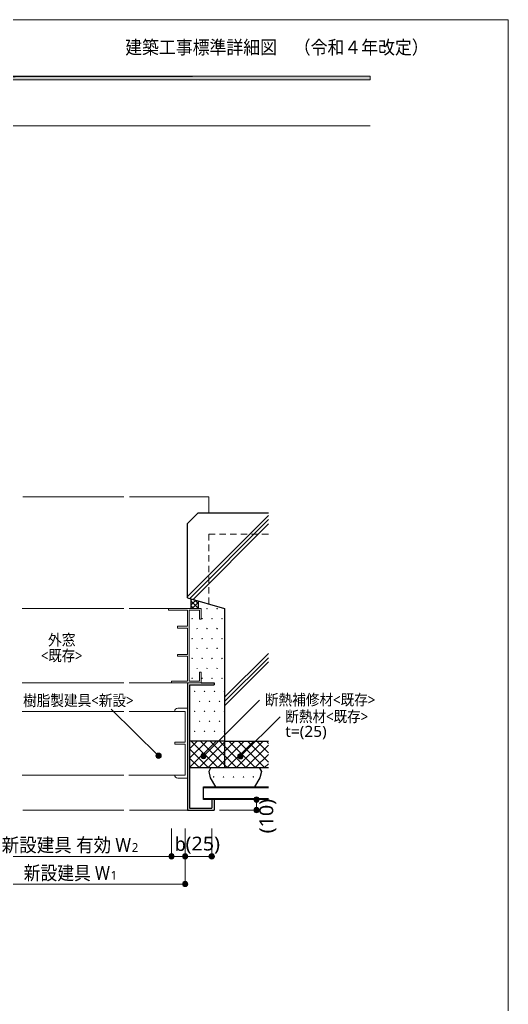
# Model space of a CAD drawing. Header units: millimetres. Extents: x 0 to 420, y 0 to 297.
# Drawn here: x 328.1 to 420.2, y 111.5 to 297 of the extents above; entities that cross this region are included whole.
import ezdxf
from ezdxf.enums import TextEntityAlignment as Align

# ---------------------------------------------------------------- set-up
doc = ezdxf.new("R2010")
doc.units = ezdxf.units.MM
doc.styles.add('kst32b', font='NotoSansJP-Variable.ttf')

msp = doc.modelspace()

# ---------------------------------------------------------------- hatches: boundary and pattern name
h = msp.add_hatch(color=7)
h.paths.add_polyline_path([(394.17, 285.62), (394.17, 286.32), (26.18, 285.62), (394.17, 285.62)])
h.paths.add_polyline_path([(394.17, 286.32), (26.18, 285.62), (26.18, 286.32), (394.17, 286.32)])
for points in [[(363.43, 186.05), (363.41, 186.03), (363.39, 186.01), (363.41, 185.99), (363.43, 185.97), (363.45, 185.99), (363.47, 186.01), (363.45, 186.03), (363.43, 186.05)], [(365.32, 186.05), (365.29, 186.03), (365.27, 186.01), (365.29, 185.99), (365.32, 185.97), (365.34, 185.99), (365.36, 186.01), (365.34, 186.03), (365.32, 186.05)], [(360.62, 184.17), (360.6, 184.15), (360.57, 184.13), (360.6, 184.11), (360.62, 184.09), (360.64, 184.11), (360.66, 184.13), (360.64, 184.15), (360.62, 184.17)], [(362.5, 184.17), (362.48, 184.15), (362.46, 184.13), (362.48, 184.11), (362.5, 184.09), (362.52, 184.11), (362.54, 184.13), (362.52, 184.15), (362.5, 184.17)], [(364.36, 184.17), (364.34, 184.15), (364.32, 184.13), (364.34, 184.11), (364.36, 184.09), (364.38, 184.11), (364.41, 184.13), (364.38, 184.15), (364.36, 184.17)], [(366.25, 184.17), (366.23, 184.15), (366.2, 184.13), (366.23, 184.11), (366.25, 184.09), (366.27, 184.11), (366.29, 184.13), (366.27, 184.15), (366.25, 184.17)], [(361.55, 182.31), (361.53, 182.29), (361.51, 182.27), (361.53, 182.24), (361.55, 182.22), (361.57, 182.24), (361.59, 182.27), (361.57, 182.29), (361.55, 182.31)], [(363.43, 182.31), (363.41, 182.29), (363.39, 182.27), (363.41, 182.24), (363.43, 182.22), (363.45, 182.24), (363.47, 182.27), (363.45, 182.29), (363.43, 182.31)], [(365.32, 182.31), (365.29, 182.29), (365.27, 182.27), (365.29, 182.24), (365.32, 182.22), (365.34, 182.24), (365.36, 182.27), (365.34, 182.29), (365.32, 182.31)], [(360.62, 180.42), (360.6, 180.4), (360.57, 180.38), (360.6, 180.36), (360.62, 180.34), (360.64, 180.36), (360.66, 180.38), (360.64, 180.4), (360.62, 180.42)], [(362.5, 180.42), (362.48, 180.4), (362.46, 180.38), (362.48, 180.36), (362.5, 180.34), (362.52, 180.36), (362.54, 180.38), (362.52, 180.4), (362.5, 180.42)], [(364.36, 180.42), (364.34, 180.4), (364.32, 180.38), (364.34, 180.36), (364.36, 180.34), (364.38, 180.36), (364.41, 180.38), (364.38, 180.4), (364.36, 180.42)], [(366.25, 180.42), (366.23, 180.4), (366.2, 180.38), (366.23, 180.36), (366.25, 180.34), (366.27, 180.36), (366.29, 180.38), (366.27, 180.4), (366.25, 180.42)], [(361.55, 178.56), (361.53, 178.54), (361.51, 178.52), (361.53, 178.5), (361.55, 178.48), (361.57, 178.5), (361.59, 178.52), (361.57, 178.54), (361.55, 178.56)], [(363.43, 178.56), (363.41, 178.54), (363.39, 178.52), (363.41, 178.5), (363.43, 178.48), (363.45, 178.5), (363.47, 178.52), (363.45, 178.54), (363.43, 178.56)], [(365.32, 178.56), (365.29, 178.54), (365.27, 178.52), (365.29, 178.5), (365.32, 178.48), (365.34, 178.5), (365.36, 178.52), (365.34, 178.54), (365.32, 178.56)], [(360.62, 176.68), (360.6, 176.66), (360.57, 176.64), (360.6, 176.61), (360.62, 176.59), (360.64, 176.61), (360.66, 176.64), (360.64, 176.66), (360.62, 176.68)], [(362.5, 176.68), (362.48, 176.66), (362.46, 176.64), (362.48, 176.61), (362.5, 176.59), (362.52, 176.61), (362.54, 176.64), (362.52, 176.66), (362.5, 176.68)], [(364.36, 176.68), (364.34, 176.66), (364.32, 176.64), (364.34, 176.61), (364.36, 176.59), (364.38, 176.61), (364.41, 176.64), (364.38, 176.66), (364.36, 176.68)], [(366.25, 176.68), (366.23, 176.66), (366.2, 176.64), (366.23, 176.61), (366.25, 176.59), (366.27, 176.61), (366.29, 176.64), (366.27, 176.66), (366.25, 176.68)], [(361.55, 174.79), (361.53, 174.77), (361.51, 174.75), (361.53, 174.73), (361.55, 174.71), (361.57, 174.73), (361.59, 174.75), (361.57, 174.77), (361.55, 174.79)], [(363.43, 174.79), (363.41, 174.77), (363.39, 174.75), (363.41, 174.73), (363.43, 174.71), (363.45, 174.73), (363.47, 174.75), (363.45, 174.77), (363.43, 174.79)], [(365.32, 174.79), (365.29, 174.77), (365.27, 174.75), (365.29, 174.73), (365.32, 174.71), (365.34, 174.73), (365.36, 174.75), (365.34, 174.77), (365.32, 174.79)], [(360.62, 172.93), (360.6, 172.91), (360.57, 172.89), (360.6, 172.87), (360.62, 172.85), (360.64, 172.87), (360.66, 172.89), (360.64, 172.91), (360.62, 172.93)], [(362.5, 172.93), (362.48, 172.91), (362.46, 172.89), (362.48, 172.87), (362.5, 172.85), (362.52, 172.87), (362.54, 172.89), (362.52, 172.91), (362.5, 172.93)], [(364.36, 172.93), (364.34, 172.91), (364.32, 172.89), (364.34, 172.87), (364.36, 172.85), (364.38, 172.87), (364.41, 172.89), (364.38, 172.91), (364.36, 172.93)], [(366.25, 172.93), (366.23, 172.91), (366.2, 172.89), (366.23, 172.87), (366.25, 172.85), (366.27, 172.87), (366.29, 172.89), (366.27, 172.91), (366.25, 172.93)], [(361.08, 170.48), (361.06, 170.46), (361.04, 170.43), (361.06, 170.41), (361.08, 170.39), (361.1, 170.41), (361.12, 170.43), (361.1, 170.46), (361.08, 170.48)], [(362.94, 170.48), (362.92, 170.46), (362.9, 170.43), (362.92, 170.41), (362.94, 170.39), (362.97, 170.41), (362.99, 170.43), (362.97, 170.46), (362.94, 170.48)], [(364.83, 170.48), (364.81, 170.46), (364.79, 170.43), (364.81, 170.41), (364.83, 170.39), (364.85, 170.41), (364.87, 170.43), (364.85, 170.46), (364.83, 170.48)], [(366.69, 170.48), (366.67, 170.46), (366.65, 170.43), (366.67, 170.41), (366.69, 170.39), (366.71, 170.41), (366.73, 170.43), (366.71, 170.46), (366.69, 170.48)], [(362.01, 168.59), (361.99, 168.57), (361.97, 168.55), (361.99, 168.53), (362.01, 168.51), (362.03, 168.53), (362.06, 168.55), (362.03, 168.57), (362.01, 168.59)], [(363.88, 168.59), (363.86, 168.57), (363.83, 168.55), (363.86, 168.53), (363.88, 168.51), (363.9, 168.53), (363.92, 168.55), (363.9, 168.57), (363.88, 168.59)], [(365.76, 168.59), (365.74, 168.57), (365.72, 168.55), (365.74, 168.53), (365.76, 168.51), (365.78, 168.53), (365.8, 168.55), (365.78, 168.57), (365.76, 168.59)], [(361.08, 166.73), (361.06, 166.71), (361.04, 166.69), (361.06, 166.67), (361.08, 166.65), (361.1, 166.67), (361.12, 166.69), (361.1, 166.71), (361.08, 166.73)], [(362.94, 166.73), (362.92, 166.71), (362.9, 166.69), (362.92, 166.67), (362.94, 166.65), (362.97, 166.67), (362.99, 166.69), (362.97, 166.71), (362.94, 166.73)], [(364.83, 166.73), (364.81, 166.71), (364.79, 166.69), (364.81, 166.67), (364.83, 166.65), (364.85, 166.67), (364.87, 166.69), (364.85, 166.71), (364.83, 166.73)], [(366.69, 166.73), (366.67, 166.71), (366.65, 166.69), (366.67, 166.67), (366.69, 166.65), (366.71, 166.67), (366.73, 166.69), (366.71, 166.71), (366.69, 166.73)], [(362.01, 164.85), (361.99, 164.82), (361.97, 164.8), (361.99, 164.78), (362.01, 164.76), (362.03, 164.78), (362.06, 164.8), (362.03, 164.82), (362.01, 164.85)], [(363.88, 164.85), (363.86, 164.82), (363.83, 164.8), (363.86, 164.78), (363.88, 164.76), (363.9, 164.78), (363.92, 164.8), (363.9, 164.82), (363.88, 164.85)], [(365.76, 164.85), (365.74, 164.82), (365.72, 164.8), (365.74, 164.78), (365.76, 164.76), (365.78, 164.78), (365.8, 164.8), (365.78, 164.82), (365.76, 164.85)], [(361.08, 162.96), (361.06, 162.94), (361.04, 162.92), (361.06, 162.9), (361.08, 162.88), (361.1, 162.9), (361.12, 162.92), (361.1, 162.94), (361.08, 162.96)], [(362.94, 162.96), (362.92, 162.94), (362.9, 162.92), (362.92, 162.9), (362.94, 162.88), (362.97, 162.9), (362.99, 162.92), (362.97, 162.94), (362.94, 162.96)], [(364.83, 162.96), (364.81, 162.94), (364.79, 162.92), (364.81, 162.9), (364.83, 162.88), (364.85, 162.9), (364.87, 162.92), (364.85, 162.94), (364.83, 162.96)], [(366.69, 162.96), (366.67, 162.94), (366.65, 162.92), (366.67, 162.9), (366.69, 162.88), (366.71, 162.9), (366.73, 162.92), (366.71, 162.94), (366.69, 162.96)], [(354.1, 158.77), (353.93, 158.67), (354.29, 158.31), (354.1, 158.77)], [(362.94, 158.71), (362.75, 158.75), (362.75, 158.24), (362.94, 158.71)], [(369.91, 158.67), (369.72, 158.71), (369.72, 158.2), (369.91, 158.67)], [(364.66, 154.37), (364.64, 154.35), (364.62, 154.33), (364.64, 154.3), (364.66, 154.28), (364.68, 154.3), (364.7, 154.33), (364.68, 154.35), (364.66, 154.37)], [(366.52, 154.37), (366.5, 154.35), (366.48, 154.33), (366.5, 154.3), (366.52, 154.28), (366.54, 154.3), (366.56, 154.33), (366.54, 154.35), (366.52, 154.37)], [(368.41, 154.37), (368.38, 154.35), (368.36, 154.33), (368.38, 154.3), (368.41, 154.28), (368.43, 154.3), (368.45, 154.33), (368.43, 154.35), (368.41, 154.37)], [(370.29, 154.37), (370.27, 154.35), (370.25, 154.33), (370.27, 154.3), (370.29, 154.28), (370.31, 154.3), (370.33, 154.33), (370.31, 154.35), (370.29, 154.37)], [(372.15, 154.37), (372.13, 154.35), (372.11, 154.33), (372.13, 154.3), (372.15, 154.28), (372.17, 154.3), (372.19, 154.33), (372.17, 154.35), (372.15, 154.37)], [(372.53, 149.58), (372.74, 149.56), (372.74, 150.05), (372.53, 149.58)], [(372.94, 148.53), (372.74, 148.55), (372.74, 148.06), (372.94, 148.53)], [(356.55, 138.87), (356.74, 138.83), (356.74, 139.34), (356.55, 138.87)], [(359.11, 138.87), (359.3, 138.83), (359.3, 139.34), (359.11, 138.87)], [(364.11, 138.87), (364.3, 138.83), (364.3, 139.34), (364.11, 138.87)], [(359.11, 133.67), (359.3, 133.65), (359.3, 134.13), (359.11, 133.67)]]:
    msp.add_hatch(color=7).paths.add_polyline_path(points)
h = msp.add_hatch(color=7)
h.paths.add_polyline_path([(353.93, 158.67), (353.82, 158.5), (354.29, 158.31), (353.93, 158.67)])
h.paths.add_polyline_path([(353.82, 158.5), (354.29, 158.31), (353.78, 158.31), (353.82, 158.5)])
h.paths.add_polyline_path([(354.29, 158.31), (353.78, 158.31), (353.82, 158.11), (354.29, 158.31)])
h = msp.add_hatch(color=7)
h.paths.add_polyline_path([(353.82, 158.11), (353.93, 157.95), (354.29, 158.31), (353.82, 158.11)])
h.paths.add_polyline_path([(353.93, 157.95), (354.29, 158.31), (354.1, 157.84), (353.93, 157.95)])
h.paths.add_polyline_path([(354.29, 158.31), (354.1, 157.84), (354.29, 157.8), (354.29, 158.31)])
h = msp.add_hatch(color=7)
h.paths.add_polyline_path([(354.65, 158.67), (354.48, 158.77), (354.29, 158.31), (354.65, 158.67)])
h.paths.add_polyline_path([(354.48, 158.77), (354.29, 158.31), (354.29, 158.81), (354.48, 158.77)])
h.paths.add_polyline_path([(354.29, 158.31), (354.29, 158.81), (354.1, 158.77), (354.29, 158.31)])
h = msp.add_hatch(color=7)
h.paths.add_polyline_path([(354.75, 158.11), (354.77, 158.31), (354.29, 158.31), (354.75, 158.11)])
h.paths.add_polyline_path([(354.77, 158.31), (354.29, 158.31), (354.75, 158.5), (354.77, 158.31)])
h.paths.add_polyline_path([(354.29, 158.31), (354.75, 158.5), (354.65, 158.67), (354.29, 158.31)])
h = msp.add_hatch(color=7)
h.paths.add_polyline_path([(354.29, 157.8), (354.48, 157.84), (354.29, 158.31), (354.29, 157.8)])
h.paths.add_polyline_path([(354.48, 157.84), (354.29, 158.31), (354.65, 157.95), (354.48, 157.84)])
h.paths.add_polyline_path([(354.29, 158.31), (354.65, 157.95), (354.75, 158.11), (354.29, 158.31)])
h = msp.add_hatch(color=7)
h.paths.add_polyline_path([(362.29, 158.43), (362.25, 158.24), (362.75, 158.24), (362.29, 158.43)])
h.paths.add_polyline_path([(362.25, 158.24), (362.75, 158.24), (362.29, 158.05), (362.25, 158.24)])
h.paths.add_polyline_path([(362.75, 158.24), (362.29, 158.05), (362.39, 157.88), (362.75, 158.24)])
h = msp.add_hatch(color=7)
h.paths.add_polyline_path([(362.75, 158.75), (362.56, 158.71), (362.75, 158.24), (362.75, 158.75)])
h.paths.add_polyline_path([(362.56, 158.71), (362.75, 158.24), (362.39, 158.6), (362.56, 158.71)])
h.paths.add_polyline_path([(362.75, 158.24), (362.39, 158.6), (362.29, 158.43), (362.75, 158.24)])
h = msp.add_hatch(color=7)
h.paths.add_polyline_path([(362.39, 157.88), (362.56, 157.78), (362.75, 158.24), (362.39, 157.88)])
h.paths.add_polyline_path([(362.56, 157.78), (362.75, 158.24), (362.75, 157.73), (362.56, 157.78)])
h.paths.add_polyline_path([(362.75, 158.24), (362.75, 157.73), (362.94, 157.78), (362.75, 158.24)])
h = msp.add_hatch(color=7)
h.paths.add_polyline_path([(363.26, 158.24), (363.22, 158.43), (362.75, 158.24), (363.26, 158.24)])
h.paths.add_polyline_path([(363.22, 158.43), (362.75, 158.24), (363.11, 158.6), (363.22, 158.43)])
h.paths.add_polyline_path([(362.75, 158.24), (363.11, 158.6), (362.94, 158.71), (362.75, 158.24)])
h = msp.add_hatch(color=7)
h.paths.add_polyline_path([(362.94, 157.78), (363.11, 157.88), (362.75, 158.24), (362.94, 157.78)])
h.paths.add_polyline_path([(363.11, 157.88), (362.75, 158.24), (363.22, 158.05), (363.11, 157.88)])
h.paths.add_polyline_path([(362.75, 158.24), (363.22, 158.05), (363.26, 158.24), (362.75, 158.24)])
h = msp.add_hatch(color=7)
h.paths.add_polyline_path([(369.25, 158.39), (369.21, 158.2), (369.72, 158.2), (369.25, 158.39)])
h.paths.add_polyline_path([(369.21, 158.2), (369.72, 158.2), (369.25, 158.01), (369.21, 158.2)])
h.paths.add_polyline_path([(369.72, 158.2), (369.25, 158.01), (369.36, 157.84), (369.72, 158.2)])
h = msp.add_hatch(color=7)
h.paths.add_polyline_path([(369.72, 158.71), (369.53, 158.67), (369.72, 158.2), (369.72, 158.71)])
h.paths.add_polyline_path([(369.53, 158.67), (369.72, 158.2), (369.36, 158.56), (369.53, 158.67)])
h.paths.add_polyline_path([(369.72, 158.2), (369.36, 158.56), (369.25, 158.39), (369.72, 158.2)])
h = msp.add_hatch(color=7)
h.paths.add_polyline_path([(369.36, 157.84), (369.53, 157.73), (369.72, 158.2), (369.36, 157.84)])
h.paths.add_polyline_path([(369.53, 157.73), (369.72, 158.2), (369.72, 157.71), (369.53, 157.73)])
h.paths.add_polyline_path([(369.72, 158.2), (369.72, 157.71), (369.91, 157.73), (369.72, 158.2)])
h = msp.add_hatch(color=7)
h.paths.add_polyline_path([(370.21, 158.2), (370.18, 158.39), (369.72, 158.2), (370.21, 158.2)])
h.paths.add_polyline_path([(370.18, 158.39), (369.72, 158.2), (370.08, 158.56), (370.18, 158.39)])
h.paths.add_polyline_path([(369.72, 158.2), (370.08, 158.56), (369.91, 158.67), (369.72, 158.2)])
h = msp.add_hatch(color=7)
h.paths.add_polyline_path([(369.91, 157.73), (370.08, 157.84), (369.72, 158.2), (369.91, 157.73)])
h.paths.add_polyline_path([(370.08, 157.84), (369.72, 158.2), (370.18, 158.01), (370.08, 157.84)])
h.paths.add_polyline_path([(369.72, 158.2), (370.18, 158.01), (370.21, 158.2), (369.72, 158.2)])
h = msp.add_hatch(color=7)
h.paths.add_polyline_path([(372.53, 150.52), (372.39, 150.41), (372.74, 150.05), (372.53, 150.52)])
h.paths.add_polyline_path([(372.39, 150.41), (372.74, 150.05), (372.28, 150.24), (372.39, 150.41)])
h.paths.add_polyline_path([(372.74, 150.05), (372.28, 150.24), (372.24, 150.05), (372.74, 150.05)])
h = msp.add_hatch(color=7)
h.paths.add_polyline_path([(373.08, 150.41), (372.94, 150.52), (372.74, 150.05), (373.08, 150.41)])
h.paths.add_polyline_path([(372.94, 150.52), (372.74, 150.05), (372.74, 150.56), (372.94, 150.52)])
h.paths.add_polyline_path([(372.74, 150.05), (372.74, 150.56), (372.53, 150.52), (372.74, 150.05)])
h = msp.add_hatch(color=7)
h.paths.add_polyline_path([(373.19, 149.86), (373.23, 150.05), (372.74, 150.05), (373.19, 149.86)])
h.paths.add_polyline_path([(373.23, 150.05), (372.74, 150.05), (373.19, 150.24), (373.23, 150.05)])
h.paths.add_polyline_path([(372.74, 150.05), (373.19, 150.24), (373.08, 150.41), (372.74, 150.05)])
h = msp.add_hatch(color=7)
h.paths.add_polyline_path([(372.24, 150.05), (372.28, 149.86), (372.74, 150.05), (372.24, 150.05)])
h.paths.add_polyline_path([(372.28, 149.86), (372.74, 150.05), (372.39, 149.69), (372.28, 149.86)])
h.paths.add_polyline_path([(372.74, 150.05), (372.39, 149.69), (372.53, 149.58), (372.74, 150.05)])
h = msp.add_hatch(color=7)
h.paths.add_polyline_path([(372.74, 148.55), (372.53, 148.53), (372.74, 148.06), (372.74, 148.55)])
h.paths.add_polyline_path([(372.53, 148.53), (372.74, 148.06), (372.39, 148.4), (372.53, 148.53)])
h.paths.add_polyline_path([(372.74, 148.06), (372.39, 148.4), (372.28, 148.25), (372.74, 148.06)])
h = msp.add_hatch(color=7)
h.paths.add_polyline_path([(372.74, 149.56), (372.94, 149.58), (372.74, 150.05), (372.74, 149.56)])
h.paths.add_polyline_path([(372.94, 149.58), (372.74, 150.05), (373.08, 149.69), (372.94, 149.58)])
h.paths.add_polyline_path([(372.74, 150.05), (373.08, 149.69), (373.19, 149.86), (372.74, 150.05)])
h = msp.add_hatch(color=7)
h.paths.add_polyline_path([(373.23, 148.06), (373.19, 148.25), (372.74, 148.06), (373.23, 148.06)])
h.paths.add_polyline_path([(373.19, 148.25), (372.74, 148.06), (373.08, 148.4), (373.19, 148.25)])
h.paths.add_polyline_path([(372.74, 148.06), (373.08, 148.4), (372.94, 148.53), (372.74, 148.06)])
h = msp.add_hatch(color=7)
h.paths.add_polyline_path([(372.28, 148.25), (372.24, 148.06), (372.74, 148.06), (372.28, 148.25)])
h.paths.add_polyline_path([(372.24, 148.06), (372.74, 148.06), (372.28, 147.87), (372.24, 148.06)])
h.paths.add_polyline_path([(372.74, 148.06), (372.28, 147.87), (372.39, 147.7), (372.74, 148.06)])
h = msp.add_hatch(color=7)
h.paths.add_polyline_path([(372.39, 147.7), (372.53, 147.6), (372.74, 148.06), (372.39, 147.7)])
h.paths.add_polyline_path([(372.53, 147.6), (372.74, 148.06), (372.74, 147.55), (372.53, 147.6)])
h.paths.add_polyline_path([(372.74, 148.06), (372.74, 147.55), (372.94, 147.6), (372.74, 148.06)])
h = msp.add_hatch(color=7)
h.paths.add_polyline_path([(372.94, 147.6), (373.08, 147.7), (372.74, 148.06), (372.94, 147.6)])
h.paths.add_polyline_path([(373.08, 147.7), (372.74, 148.06), (373.19, 147.87), (373.08, 147.7)])
h.paths.add_polyline_path([(372.74, 148.06), (373.19, 147.87), (373.23, 148.06), (372.74, 148.06)])
h = msp.add_hatch(color=7)
h.paths.add_polyline_path([(356.55, 139.81), (356.38, 139.7), (356.74, 139.34), (356.55, 139.81)])
h.paths.add_polyline_path([(356.38, 139.7), (356.74, 139.34), (356.28, 139.53), (356.38, 139.7)])
h.paths.add_polyline_path([(356.74, 139.34), (356.28, 139.53), (356.23, 139.34), (356.74, 139.34)])
h = msp.add_hatch(color=7)
h.paths.add_polyline_path([(356.23, 139.34), (356.28, 139.15), (356.74, 139.34), (356.23, 139.34)])
h.paths.add_polyline_path([(356.28, 139.15), (356.74, 139.34), (356.38, 138.98), (356.28, 139.15)])
h.paths.add_polyline_path([(356.74, 139.34), (356.38, 138.98), (356.55, 138.87), (356.74, 139.34)])
h = msp.add_hatch(color=7)
h.paths.add_polyline_path([(357.08, 139.7), (356.93, 139.81), (356.74, 139.34), (357.08, 139.7)])
h.paths.add_polyline_path([(356.93, 139.81), (356.74, 139.34), (356.74, 139.83), (356.93, 139.81)])
h.paths.add_polyline_path([(356.74, 139.34), (356.74, 139.83), (356.55, 139.81), (356.74, 139.34)])
h = msp.add_hatch(color=7)
h.paths.add_polyline_path([(357.19, 139.15), (357.23, 139.34), (356.74, 139.34), (357.19, 139.15)])
h.paths.add_polyline_path([(357.23, 139.34), (356.74, 139.34), (357.19, 139.53), (357.23, 139.34)])
h.paths.add_polyline_path([(356.74, 139.34), (357.19, 139.53), (357.08, 139.7), (356.74, 139.34)])
h = msp.add_hatch(color=7)
h.paths.add_polyline_path([(356.74, 138.83), (356.93, 138.87), (356.74, 139.34), (356.74, 138.83)])
h.paths.add_polyline_path([(356.93, 138.87), (356.74, 139.34), (357.08, 138.98), (356.93, 138.87)])
h.paths.add_polyline_path([(356.74, 139.34), (357.08, 138.98), (357.19, 139.15), (356.74, 139.34)])
h = msp.add_hatch(color=7)
h.paths.add_polyline_path([(359.11, 139.81), (358.94, 139.7), (359.3, 139.34), (359.11, 139.81)])
h.paths.add_polyline_path([(358.94, 139.7), (359.3, 139.34), (358.84, 139.53), (358.94, 139.7)])
h.paths.add_polyline_path([(359.3, 139.34), (358.84, 139.53), (358.8, 139.34), (359.3, 139.34)])
h = msp.add_hatch(color=7)
h.paths.add_polyline_path([(358.8, 139.34), (358.84, 139.15), (359.3, 139.34), (358.8, 139.34)])
h.paths.add_polyline_path([(358.84, 139.15), (359.3, 139.34), (358.94, 138.98), (358.84, 139.15)])
h.paths.add_polyline_path([(359.3, 139.34), (358.94, 138.98), (359.11, 138.87), (359.3, 139.34)])
h = msp.add_hatch(color=7)
h.paths.add_polyline_path([(359.64, 139.7), (359.49, 139.81), (359.3, 139.34), (359.64, 139.7)])
h.paths.add_polyline_path([(359.49, 139.81), (359.3, 139.34), (359.3, 139.83), (359.49, 139.81)])
h.paths.add_polyline_path([(359.3, 139.34), (359.3, 139.83), (359.11, 139.81), (359.3, 139.34)])
h = msp.add_hatch(color=7)
h.paths.add_polyline_path([(359.75, 139.15), (359.79, 139.34), (359.3, 139.34), (359.75, 139.15)])
h.paths.add_polyline_path([(359.79, 139.34), (359.3, 139.34), (359.75, 139.53), (359.79, 139.34)])
h.paths.add_polyline_path([(359.3, 139.34), (359.75, 139.53), (359.64, 139.7), (359.3, 139.34)])
h = msp.add_hatch(color=7)
h.paths.add_polyline_path([(359.3, 138.83), (359.49, 138.87), (359.3, 139.34), (359.3, 138.83)])
h.paths.add_polyline_path([(359.49, 138.87), (359.3, 139.34), (359.64, 138.98), (359.49, 138.87)])
h.paths.add_polyline_path([(359.3, 139.34), (359.64, 138.98), (359.75, 139.15), (359.3, 139.34)])
h = msp.add_hatch(color=7)
h.paths.add_polyline_path([(364.11, 139.81), (363.94, 139.7), (364.3, 139.34), (364.11, 139.81)])
h.paths.add_polyline_path([(363.94, 139.7), (364.3, 139.34), (363.83, 139.53), (363.94, 139.7)])
h.paths.add_polyline_path([(364.3, 139.34), (363.83, 139.53), (363.79, 139.34), (364.3, 139.34)])
h = msp.add_hatch(color=7)
h.paths.add_polyline_path([(363.79, 139.34), (363.83, 139.15), (364.3, 139.34), (363.79, 139.34)])
h.paths.add_polyline_path([(363.83, 139.15), (364.3, 139.34), (363.94, 138.98), (363.83, 139.15)])
h.paths.add_polyline_path([(364.3, 139.34), (363.94, 138.98), (364.11, 138.87), (364.3, 139.34)])
h = msp.add_hatch(color=7)
h.paths.add_polyline_path([(364.66, 139.7), (364.49, 139.81), (364.3, 139.34), (364.66, 139.7)])
h.paths.add_polyline_path([(364.49, 139.81), (364.3, 139.34), (364.3, 139.83), (364.49, 139.81)])
h.paths.add_polyline_path([(364.3, 139.34), (364.3, 139.83), (364.11, 139.81), (364.3, 139.34)])
h = msp.add_hatch(color=7)
h.paths.add_polyline_path([(364.77, 139.15), (364.81, 139.34), (364.3, 139.34), (364.77, 139.15)])
h.paths.add_polyline_path([(364.81, 139.34), (364.3, 139.34), (364.77, 139.53), (364.81, 139.34)])
h.paths.add_polyline_path([(364.3, 139.34), (364.77, 139.53), (364.66, 139.7), (364.3, 139.34)])
h = msp.add_hatch(color=7)
h.paths.add_polyline_path([(364.3, 138.83), (364.49, 138.87), (364.3, 139.34), (364.3, 138.83)])
h.paths.add_polyline_path([(364.49, 138.87), (364.3, 139.34), (364.66, 138.98), (364.49, 138.87)])
h.paths.add_polyline_path([(364.3, 139.34), (364.66, 138.98), (364.77, 139.15), (364.3, 139.34)])
h = msp.add_hatch(color=7)
h.paths.add_polyline_path([(359.11, 134.6), (358.94, 134.49), (359.3, 134.13), (359.11, 134.6)])
h.paths.add_polyline_path([(358.94, 134.49), (359.3, 134.13), (358.84, 134.32), (358.94, 134.49)])
h.paths.add_polyline_path([(359.3, 134.13), (358.84, 134.32), (358.8, 134.13), (359.3, 134.13)])
h = msp.add_hatch(color=7)
h.paths.add_polyline_path([(358.8, 134.13), (358.84, 133.94), (359.3, 134.13), (358.8, 134.13)])
h.paths.add_polyline_path([(358.84, 133.94), (359.3, 134.13), (358.94, 133.79), (358.84, 133.94)])
h.paths.add_polyline_path([(359.3, 134.13), (358.94, 133.79), (359.11, 133.67), (359.3, 134.13)])
h = msp.add_hatch(color=7)
h.paths.add_polyline_path([(359.64, 134.49), (359.49, 134.6), (359.3, 134.13), (359.64, 134.49)])
h.paths.add_polyline_path([(359.49, 134.6), (359.3, 134.13), (359.3, 134.64), (359.49, 134.6)])
h.paths.add_polyline_path([(359.3, 134.13), (359.3, 134.64), (359.11, 134.6), (359.3, 134.13)])
h = msp.add_hatch(color=7)
h.paths.add_polyline_path([(359.75, 133.94), (359.79, 134.13), (359.3, 134.13), (359.75, 133.94)])
h.paths.add_polyline_path([(359.79, 134.13), (359.3, 134.13), (359.75, 134.32), (359.79, 134.13)])
h.paths.add_polyline_path([(359.3, 134.13), (359.75, 134.32), (359.64, 134.49), (359.3, 134.13)])
h = msp.add_hatch(color=7)
h.paths.add_polyline_path([(359.3, 133.65), (359.49, 133.67), (359.3, 134.13), (359.3, 133.65)])
h.paths.add_polyline_path([(359.49, 133.67), (359.3, 134.13), (359.64, 133.79), (359.49, 133.67)])
h.paths.add_polyline_path([(359.3, 134.13), (359.64, 133.79), (359.75, 133.94), (359.3, 134.13)])

# ---------------------------------------------------------------- linework, layer by layer
at = {"lineweight": 13}
msp.add_lwpolyline([(0.19, 0), (0.19, 296.97), (420.16, 296.97), (420.16, 0)], close=True, dxfattribs=at)
at = {"lineweight": 0}
for points in [[(394.17, 285.62), (394.17, 286.32), (26.18, 285.62)], [(394.17, 286.32), (26.18, 285.62), (26.18, 286.32)], [(363.43, 186.05), (363.41, 186.03), (363.39, 186.01), (363.41, 185.99), (363.43, 185.97), (363.45, 185.99), (363.47, 186.01), (363.45, 186.03)], [(365.32, 186.05), (365.29, 186.03), (365.27, 186.01), (365.29, 185.99), (365.32, 185.97), (365.34, 185.99), (365.36, 186.01), (365.34, 186.03)], [(360.62, 184.17), (360.6, 184.15), (360.57, 184.13), (360.6, 184.11), (360.62, 184.09), (360.64, 184.11), (360.66, 184.13), (360.64, 184.15)], [(362.5, 184.17), (362.48, 184.15), (362.46, 184.13), (362.48, 184.11), (362.5, 184.09), (362.52, 184.11), (362.54, 184.13), (362.52, 184.15)], [(364.36, 184.17), (364.34, 184.15), (364.32, 184.13), (364.34, 184.11), (364.36, 184.09), (364.38, 184.11), (364.41, 184.13), (364.38, 184.15)], [(366.25, 184.17), (366.23, 184.15), (366.2, 184.13), (366.23, 184.11), (366.25, 184.09), (366.27, 184.11), (366.29, 184.13), (366.27, 184.15)], [(361.55, 182.31), (361.53, 182.29), (361.51, 182.27), (361.53, 182.24), (361.55, 182.22), (361.57, 182.24), (361.59, 182.27), (361.57, 182.29)], [(363.43, 182.31), (363.41, 182.29), (363.39, 182.27), (363.41, 182.24), (363.43, 182.22), (363.45, 182.24), (363.47, 182.27), (363.45, 182.29)], [(365.32, 182.31), (365.29, 182.29), (365.27, 182.27), (365.29, 182.24), (365.32, 182.22), (365.34, 182.24), (365.36, 182.27), (365.34, 182.29)], [(360.62, 180.42), (360.6, 180.4), (360.57, 180.38), (360.6, 180.36), (360.62, 180.34), (360.64, 180.36), (360.66, 180.38), (360.64, 180.4)], [(362.5, 180.42), (362.48, 180.4), (362.46, 180.38), (362.48, 180.36), (362.5, 180.34), (362.52, 180.36), (362.54, 180.38), (362.52, 180.4)], [(364.36, 180.42), (364.34, 180.4), (364.32, 180.38), (364.34, 180.36), (364.36, 180.34), (364.38, 180.36), (364.41, 180.38), (364.38, 180.4)], [(366.25, 180.42), (366.23, 180.4), (366.2, 180.38), (366.23, 180.36), (366.25, 180.34), (366.27, 180.36), (366.29, 180.38), (366.27, 180.4)], [(361.55, 178.56), (361.53, 178.54), (361.51, 178.52), (361.53, 178.5), (361.55, 178.48), (361.57, 178.5), (361.59, 178.52), (361.57, 178.54)], [(363.43, 178.56), (363.41, 178.54), (363.39, 178.52), (363.41, 178.5), (363.43, 178.48), (363.45, 178.5), (363.47, 178.52), (363.45, 178.54)], [(365.32, 178.56), (365.29, 178.54), (365.27, 178.52), (365.29, 178.5), (365.32, 178.48), (365.34, 178.5), (365.36, 178.52), (365.34, 178.54)], [(360.62, 176.68), (360.6, 176.66), (360.57, 176.64), (360.6, 176.61), (360.62, 176.59), (360.64, 176.61), (360.66, 176.64), (360.64, 176.66)], [(362.5, 176.68), (362.48, 176.66), (362.46, 176.64), (362.48, 176.61), (362.5, 176.59), (362.52, 176.61), (362.54, 176.64), (362.52, 176.66)], [(364.36, 176.68), (364.34, 176.66), (364.32, 176.64), (364.34, 176.61), (364.36, 176.59), (364.38, 176.61), (364.41, 176.64), (364.38, 176.66)], [(366.25, 176.68), (366.23, 176.66), (366.2, 176.64), (366.23, 176.61), (366.25, 176.59), (366.27, 176.61), (366.29, 176.64), (366.27, 176.66)], [(361.55, 174.79), (361.53, 174.77), (361.51, 174.75), (361.53, 174.73), (361.55, 174.71), (361.57, 174.73), (361.59, 174.75), (361.57, 174.77)], [(363.43, 174.79), (363.41, 174.77), (363.39, 174.75), (363.41, 174.73), (363.43, 174.71), (363.45, 174.73), (363.47, 174.75), (363.45, 174.77)], [(365.32, 174.79), (365.29, 174.77), (365.27, 174.75), (365.29, 174.73), (365.32, 174.71), (365.34, 174.73), (365.36, 174.75), (365.34, 174.77)], [(360.62, 172.93), (360.6, 172.91), (360.57, 172.89), (360.6, 172.87), (360.62, 172.85), (360.64, 172.87), (360.66, 172.89), (360.64, 172.91)], [(362.5, 172.93), (362.48, 172.91), (362.46, 172.89), (362.48, 172.87), (362.5, 172.85), (362.52, 172.87), (362.54, 172.89), (362.52, 172.91)], [(364.36, 172.93), (364.34, 172.91), (364.32, 172.89), (364.34, 172.87), (364.36, 172.85), (364.38, 172.87), (364.41, 172.89), (364.38, 172.91)], [(366.25, 172.93), (366.23, 172.91), (366.2, 172.89), (366.23, 172.87), (366.25, 172.85), (366.27, 172.87), (366.29, 172.89), (366.27, 172.91)], [(361.08, 170.48), (361.06, 170.46), (361.04, 170.43), (361.06, 170.41), (361.08, 170.39), (361.1, 170.41), (361.12, 170.43), (361.1, 170.46)], [(362.94, 170.48), (362.92, 170.46), (362.9, 170.43), (362.92, 170.41), (362.94, 170.39), (362.97, 170.41), (362.99, 170.43), (362.97, 170.46)], [(364.83, 170.48), (364.81, 170.46), (364.79, 170.43), (364.81, 170.41), (364.83, 170.39), (364.85, 170.41), (364.87, 170.43), (364.85, 170.46)], [(366.69, 170.48), (366.67, 170.46), (366.65, 170.43), (366.67, 170.41), (366.69, 170.39), (366.71, 170.41), (366.73, 170.43), (366.71, 170.46)], [(362.01, 168.59), (361.99, 168.57), (361.97, 168.55), (361.99, 168.53), (362.01, 168.51), (362.03, 168.53), (362.06, 168.55), (362.03, 168.57)], [(363.88, 168.59), (363.86, 168.57), (363.83, 168.55), (363.86, 168.53), (363.88, 168.51), (363.9, 168.53), (363.92, 168.55), (363.9, 168.57)], [(365.76, 168.59), (365.74, 168.57), (365.72, 168.55), (365.74, 168.53), (365.76, 168.51), (365.78, 168.53), (365.8, 168.55), (365.78, 168.57)], [(361.08, 166.73), (361.06, 166.71), (361.04, 166.69), (361.06, 166.67), (361.08, 166.65), (361.1, 166.67), (361.12, 166.69), (361.1, 166.71)], [(362.94, 166.73), (362.92, 166.71), (362.9, 166.69), (362.92, 166.67), (362.94, 166.65), (362.97, 166.67), (362.99, 166.69), (362.97, 166.71)], [(364.83, 166.73), (364.81, 166.71), (364.79, 166.69), (364.81, 166.67), (364.83, 166.65), (364.85, 166.67), (364.87, 166.69), (364.85, 166.71)], [(366.69, 166.73), (366.67, 166.71), (366.65, 166.69), (366.67, 166.67), (366.69, 166.65), (366.71, 166.67), (366.73, 166.69), (366.71, 166.71)], [(362.01, 164.85), (361.99, 164.82), (361.97, 164.8), (361.99, 164.78), (362.01, 164.76), (362.03, 164.78), (362.06, 164.8), (362.03, 164.82)], [(363.88, 164.85), (363.86, 164.82), (363.83, 164.8), (363.86, 164.78), (363.88, 164.76), (363.9, 164.78), (363.92, 164.8), (363.9, 164.82)], [(365.76, 164.85), (365.74, 164.82), (365.72, 164.8), (365.74, 164.78), (365.76, 164.76), (365.78, 164.78), (365.8, 164.8), (365.78, 164.82)], [(361.08, 162.96), (361.06, 162.94), (361.04, 162.92), (361.06, 162.9), (361.08, 162.88), (361.1, 162.9), (361.12, 162.92), (361.1, 162.94)], [(362.94, 162.96), (362.92, 162.94), (362.9, 162.92), (362.92, 162.9), (362.94, 162.88), (362.97, 162.9), (362.99, 162.92), (362.97, 162.94)], [(364.83, 162.96), (364.81, 162.94), (364.79, 162.92), (364.81, 162.9), (364.83, 162.88), (364.85, 162.9), (364.87, 162.92), (364.85, 162.94)], [(366.69, 162.96), (366.67, 162.94), (366.65, 162.92), (366.67, 162.9), (366.69, 162.88), (366.71, 162.9), (366.73, 162.92), (366.71, 162.94)], [(353.82, 158.5), (354.29, 158.31), (353.78, 158.31)], [(354.29, 158.31), (353.78, 158.31), (353.82, 158.11)], [(353.93, 158.67), (353.82, 158.5), (354.29, 158.31)], [(353.82, 158.11), (353.93, 157.95), (354.29, 158.31)], [(354.1, 158.77), (353.93, 158.67), (354.29, 158.31)], [(353.93, 157.95), (354.29, 158.31), (354.1, 157.84)], [(354.29, 158.31), (354.29, 158.81), (354.1, 158.77)], [(354.29, 158.31), (354.1, 157.84), (354.29, 157.8)], [(354.48, 158.77), (354.29, 158.31), (354.29, 158.81)], [(354.65, 158.67), (354.48, 158.77), (354.29, 158.31)], [(354.29, 158.31), (354.75, 158.5), (354.65, 158.67)], [(354.77, 158.31), (354.29, 158.31), (354.75, 158.5)], [(354.29, 157.8), (354.48, 157.84), (354.29, 158.31)], [(354.48, 157.84), (354.29, 158.31), (354.65, 157.95)], [(354.29, 158.31), (354.65, 157.95), (354.75, 158.11)], [(354.75, 158.11), (354.77, 158.31), (354.29, 158.31)], [(362.29, 158.43), (362.25, 158.24), (362.75, 158.24)], [(362.25, 158.24), (362.75, 158.24), (362.29, 158.05)], [(362.75, 158.24), (362.39, 158.6), (362.29, 158.43)], [(362.75, 158.24), (362.29, 158.05), (362.39, 157.88)], [(362.56, 158.71), (362.75, 158.24), (362.39, 158.6)], [(362.39, 157.88), (362.56, 157.78), (362.75, 158.24)], [(362.75, 158.75), (362.56, 158.71), (362.75, 158.24)], [(362.56, 157.78), (362.75, 158.24), (362.75, 157.73)], [(362.94, 158.71), (362.75, 158.75), (362.75, 158.24)], [(362.75, 158.24), (363.11, 158.6), (362.94, 158.71)], [(363.22, 158.43), (362.75, 158.24), (363.11, 158.6)], [(363.26, 158.24), (363.22, 158.43), (362.75, 158.24)], [(362.75, 158.24), (362.75, 157.73), (362.94, 157.78)], [(362.94, 157.78), (363.11, 157.88), (362.75, 158.24)], [(363.11, 157.88), (362.75, 158.24), (363.22, 158.05)], [(362.75, 158.24), (363.22, 158.05), (363.26, 158.24)], [(369.25, 158.39), (369.21, 158.2), (369.72, 158.2)], [(369.21, 158.2), (369.72, 158.2), (369.25, 158.01)], [(369.72, 158.2), (369.36, 158.56), (369.25, 158.39)], [(369.72, 158.2), (369.25, 158.01), (369.36, 157.84)], [(369.53, 158.67), (369.72, 158.2), (369.36, 158.56)], [(369.36, 157.84), (369.53, 157.73), (369.72, 158.2)], [(369.72, 158.71), (369.53, 158.67), (369.72, 158.2)], [(369.53, 157.73), (369.72, 158.2), (369.72, 157.71)], [(369.91, 158.67), (369.72, 158.71), (369.72, 158.2)], [(369.72, 158.2), (370.08, 158.56), (369.91, 158.67)], [(370.18, 158.39), (369.72, 158.2), (370.08, 158.56)], [(370.21, 158.2), (370.18, 158.39), (369.72, 158.2)], [(369.72, 158.2), (369.72, 157.71), (369.91, 157.73)], [(369.91, 157.73), (370.08, 157.84), (369.72, 158.2)], [(370.08, 157.84), (369.72, 158.2), (370.18, 158.01)], [(369.72, 158.2), (370.18, 158.01), (370.21, 158.2)], [(364.66, 154.37), (364.64, 154.35), (364.62, 154.33), (364.64, 154.3), (364.66, 154.28), (364.68, 154.3), (364.7, 154.33), (364.68, 154.35)], [(366.52, 154.37), (366.5, 154.35), (366.48, 154.33), (366.5, 154.3), (366.52, 154.28), (366.54, 154.3), (366.56, 154.33), (366.54, 154.35)], [(368.41, 154.37), (368.38, 154.35), (368.36, 154.33), (368.38, 154.3), (368.41, 154.28), (368.43, 154.3), (368.45, 154.33), (368.43, 154.35)], [(370.29, 154.37), (370.27, 154.35), (370.25, 154.33), (370.27, 154.3), (370.29, 154.28), (370.31, 154.3), (370.33, 154.33), (370.31, 154.35)], [(372.15, 154.37), (372.13, 154.35), (372.11, 154.33), (372.13, 154.3), (372.15, 154.28), (372.17, 154.3), (372.19, 154.33), (372.17, 154.35)], [(372.39, 150.41), (372.74, 150.05), (372.28, 150.24)], [(372.53, 150.52), (372.39, 150.41), (372.74, 150.05)], [(372.74, 150.05), (372.74, 150.56), (372.53, 150.52)], [(372.94, 150.52), (372.74, 150.05), (372.74, 150.56)], [(373.08, 150.41), (372.94, 150.52), (372.74, 150.05)], [(372.74, 150.05), (373.19, 150.24), (373.08, 150.41)], [(372.74, 150.05), (372.28, 150.24), (372.24, 150.05)], [(372.24, 150.05), (372.28, 149.86), (372.74, 150.05)], [(372.28, 149.86), (372.74, 150.05), (372.39, 149.69)], [(372.74, 148.06), (372.39, 148.4), (372.28, 148.25)], [(372.74, 150.05), (372.39, 149.69), (372.53, 149.58)], [(372.53, 148.53), (372.74, 148.06), (372.39, 148.4)], [(372.53, 149.58), (372.74, 149.56), (372.74, 150.05)], [(372.74, 148.55), (372.53, 148.53), (372.74, 148.06)], [(373.23, 150.05), (372.74, 150.05), (373.19, 150.24)], [(372.74, 149.56), (372.94, 149.58), (372.74, 150.05)], [(372.94, 149.58), (372.74, 150.05), (373.08, 149.69)], [(372.74, 150.05), (373.08, 149.69), (373.19, 149.86)], [(373.19, 149.86), (373.23, 150.05), (372.74, 150.05)], [(372.94, 148.53), (372.74, 148.55), (372.74, 148.06)], [(372.74, 148.06), (373.08, 148.4), (372.94, 148.53)], [(373.19, 148.25), (372.74, 148.06), (373.08, 148.4)], [(372.28, 148.25), (372.24, 148.06), (372.74, 148.06)], [(372.24, 148.06), (372.74, 148.06), (372.28, 147.87)], [(372.74, 148.06), (372.28, 147.87), (372.39, 147.7)], [(372.39, 147.7), (372.53, 147.6), (372.74, 148.06)], [(372.53, 147.6), (372.74, 148.06), (372.74, 147.55)], [(373.23, 148.06), (373.19, 148.25), (372.74, 148.06)], [(372.74, 148.06), (372.74, 147.55), (372.94, 147.6)], [(372.94, 147.6), (373.08, 147.7), (372.74, 148.06)], [(373.08, 147.7), (372.74, 148.06), (373.19, 147.87)], [(372.74, 148.06), (373.19, 147.87), (373.23, 148.06)], [(356.74, 139.34), (356.28, 139.53), (356.23, 139.34)], [(356.23, 139.34), (356.28, 139.15), (356.74, 139.34)], [(356.38, 139.7), (356.74, 139.34), (356.28, 139.53)], [(356.28, 139.15), (356.74, 139.34), (356.38, 138.98)], [(356.55, 139.81), (356.38, 139.7), (356.74, 139.34)], [(356.74, 139.34), (356.38, 138.98), (356.55, 138.87)], [(356.74, 139.34), (356.74, 139.83), (356.55, 139.81)], [(356.55, 138.87), (356.74, 138.83), (356.74, 139.34)], [(356.93, 139.81), (356.74, 139.34), (356.74, 139.83)], [(357.08, 139.7), (356.93, 139.81), (356.74, 139.34)], [(356.74, 139.34), (357.19, 139.53), (357.08, 139.7)], [(357.23, 139.34), (356.74, 139.34), (357.19, 139.53)], [(356.74, 138.83), (356.93, 138.87), (356.74, 139.34)], [(356.93, 138.87), (356.74, 139.34), (357.08, 138.98)], [(356.74, 139.34), (357.08, 138.98), (357.19, 139.15)], [(357.19, 139.15), (357.23, 139.34), (356.74, 139.34)], [(359.3, 139.34), (358.84, 139.53), (358.8, 139.34)], [(358.8, 139.34), (358.84, 139.15), (359.3, 139.34)], [(358.94, 139.7), (359.3, 139.34), (358.84, 139.53)], [(358.84, 139.15), (359.3, 139.34), (358.94, 138.98)], [(359.11, 139.81), (358.94, 139.7), (359.3, 139.34)], [(359.3, 139.34), (358.94, 138.98), (359.11, 138.87)], [(359.3, 139.34), (359.3, 139.83), (359.11, 139.81)], [(359.11, 138.87), (359.3, 138.83), (359.3, 139.34)], [(359.49, 139.81), (359.3, 139.34), (359.3, 139.83)], [(359.64, 139.7), (359.49, 139.81), (359.3, 139.34)], [(359.3, 139.34), (359.75, 139.53), (359.64, 139.7)], [(359.79, 139.34), (359.3, 139.34), (359.75, 139.53)], [(359.3, 138.83), (359.49, 138.87), (359.3, 139.34)], [(359.49, 138.87), (359.3, 139.34), (359.64, 138.98)], [(359.3, 139.34), (359.64, 138.98), (359.75, 139.15)], [(359.75, 139.15), (359.79, 139.34), (359.3, 139.34)], [(364.3, 139.34), (363.83, 139.53), (363.79, 139.34)], [(363.79, 139.34), (363.83, 139.15), (364.3, 139.34)], [(363.94, 139.7), (364.3, 139.34), (363.83, 139.53)], [(363.83, 139.15), (364.3, 139.34), (363.94, 138.98)], [(364.11, 139.81), (363.94, 139.7), (364.3, 139.34)], [(364.3, 139.34), (363.94, 138.98), (364.11, 138.87)], [(364.3, 139.34), (364.3, 139.83), (364.11, 139.81)], [(364.11, 138.87), (364.3, 138.83), (364.3, 139.34)], [(364.49, 139.81), (364.3, 139.34), (364.3, 139.83)], [(364.66, 139.7), (364.49, 139.81), (364.3, 139.34)], [(364.3, 139.34), (364.77, 139.53), (364.66, 139.7)], [(364.81, 139.34), (364.3, 139.34), (364.77, 139.53)], [(364.3, 138.83), (364.49, 138.87), (364.3, 139.34)], [(364.49, 138.87), (364.3, 139.34), (364.66, 138.98)], [(364.3, 139.34), (364.66, 138.98), (364.77, 139.15)], [(364.77, 139.15), (364.81, 139.34), (364.3, 139.34)], [(359.3, 134.13), (358.84, 134.32), (358.8, 134.13)], [(358.8, 134.13), (358.84, 133.94), (359.3, 134.13)], [(358.94, 134.49), (359.3, 134.13), (358.84, 134.32)], [(358.84, 133.94), (359.3, 134.13), (358.94, 133.79)], [(359.11, 134.6), (358.94, 134.49), (359.3, 134.13)], [(359.3, 134.13), (358.94, 133.79), (359.11, 133.67)], [(359.3, 134.13), (359.3, 134.64), (359.11, 134.6)], [(359.11, 133.67), (359.3, 133.65), (359.3, 134.13)], [(359.49, 134.6), (359.3, 134.13), (359.3, 134.64)], [(359.64, 134.49), (359.49, 134.6), (359.3, 134.13)], [(359.3, 134.13), (359.75, 134.32), (359.64, 134.49)], [(359.79, 134.13), (359.3, 134.13), (359.75, 134.32)], [(359.3, 133.65), (359.49, 133.67), (359.3, 134.13)], [(359.49, 133.67), (359.3, 134.13), (359.64, 133.79)], [(359.3, 134.13), (359.64, 133.79), (359.75, 133.94)], [(359.75, 133.94), (359.79, 134.13), (359.3, 134.13)]]:
    msp.add_lwpolyline(points, close=True, dxfattribs=at)
at = {"lineweight": 13}
for points in [[(394.17, 276.99), (26.18, 276.99)], [(328.72, 207.05), (347.73, 207.05)], [(348.81, 207.05), (363.73, 207.05)], [(363.73, 204.05), (363.73, 207.05)], [(359.73, 188.32), (375.01, 203.58)], [(360.15, 187.94), (375.01, 202.8)], [(360.79, 187.75), (375.01, 201.99)], [(363.73, 200.05), (364.98, 200.05)], [(363.73, 200.05), (363.73, 198.88)], [(365.78, 200.05), (366.97, 200.05)], [(367.77, 200.05), (368.98, 200.05)], [(369.76, 200.05), (370.97, 200.05)], [(371.77, 200.05), (372.98, 200.05)], [(373.76, 200.05), (375.01, 200.05)], [(363.73, 198.08), (363.73, 196.87)], [(363.73, 196.09), (363.73, 194.88)], [(363.73, 194.08), (363.73, 192.89)], [(363.73, 192.09), (363.73, 190.88)], [(363.73, 190.08), (363.73, 188.89)], [(360.34, 187.54), (360.6, 187.81)], [(360.34, 186.65), (361.29, 187.6)], [(361.74, 186.1), (360.34, 187.49)], [(361.74, 186.99), (361.04, 187.68)], [(363.73, 188.09), (363.73, 186.9)], [(328.63, 186.05), (347.73, 186.05)], [(348.74, 186.05), (356.13, 186.05)], [(359.73, 185.76), (356.13, 185.76), (356.13, 186.05), (362.33, 186.05), (362.33, 184.04), (362.03, 184.04), (362.03, 185.76), (360.04, 185.76), (360.04, 172.36)], [(359.73, 185.76), (359.73, 182.73), (357.84, 182.73)], [(360.89, 186.05), (360.34, 186.63)], [(360.62, 186.05), (361.74, 187.18)], [(361.51, 186.05), (361.74, 186.29)], [(357.84, 182.73), (357.84, 182.37)], [(359.73, 182.37), (357.84, 182.37)], [(358.39, 182.37), (358.14, 182.37)], [(359.73, 182.37), (359.73, 177.38)], [(359.73, 177.38), (357.84, 177.38), (357.84, 177.04)], [(359.73, 177.04), (357.84, 177.04)], [(358.39, 177.04), (358.14, 177.04)], [(359.73, 177.04), (359.73, 172.36)], [(366.73, 169.31), (375.01, 177.59)], [(366.73, 168.53), (375.01, 176.78)], [(366.73, 167.72), (375.01, 176)], [(360.04, 172.36), (362.03, 172.36), (362.03, 174.05), (362.33, 174.05), (362.33, 172.06), (356.74, 172.06), (356.74, 172.36)], [(328.63, 172.06), (347.73, 172.06)], [(348.74, 172.06), (356.74, 172.06)], [(356.74, 172.36), (359.73, 172.36)], [(362.75, 158.24), (373.32, 168.8)], [(354.29, 158.31), (345.36, 167.07)], [(357.92, 167.26), (357.68, 167.21), (357.49, 167.08), (357.36, 166.89), (357.31, 166.66)], [(359.73, 167.26), (357.93, 167.26)], [(359.73, 154.05), (359.73, 167.26)], [(328.63, 166.65), (347.73, 166.65)], [(348.74, 166.65), (357.34, 166.65)], [(357.34, 166.65), (359.33, 166.65)], [(359.33, 166.65), (359.33, 160.85)], [(359.73, 165.86), (359.73, 165.27)], [(369.72, 158.2), (377.17, 165.65)], [(359.33, 160.85), (357.34, 160.85), (357.34, 160.46)], [(357.34, 160.46), (359.33, 160.46)], [(359.33, 160.46), (359.33, 154.66)], [(360.13, 159.6), (361.59, 161.06)], [(360.13, 157.82), (363.37, 161.06)], [(360.13, 156.06), (365.12, 161.06)], [(363.66, 156.06), (360.13, 159.6)], [(365.44, 156.06), (360.45, 161.06)], [(361.91, 156.06), (366.9, 161.06)], [(367.2, 156.06), (362.2, 161.06)], [(363.66, 156.06), (368.66, 161.06)], [(368.98, 156.06), (363.98, 161.06)], [(365.44, 156.06), (370.44, 161.06)], [(370.73, 156.06), (365.74, 161.06)], [(367.2, 156.06), (372.22, 161.06)], [(372.51, 156.06), (367.52, 161.06)], [(368.98, 156.06), (373.97, 161.06)], [(374.27, 156.06), (369.27, 161.06)], [(370.73, 156.06), (375.01, 160.32)], [(375.01, 157.1), (371.05, 161.06)], [(375.01, 158.86), (372.81, 161.06)], [(375.01, 160.63), (374.59, 161.06)], [(361.91, 156.06), (360.13, 157.82)], [(372.51, 156.06), (375.01, 158.56)], [(374.27, 156.06), (375.01, 156.78)], [(328.63, 154.66), (347.73, 154.66)], [(348.7, 154.66), (357.34, 154.66)], [(357.31, 154.68), (357.36, 154.44), (357.49, 154.25), (357.68, 154.12), (357.92, 154.07)], [(359.33, 154.66), (357.34, 154.66)], [(357.93, 154.05), (359.73, 154.05)], [(362.73, 152.25), (375.01, 152.25)], [(362.73, 150.26), (375.01, 150.26)], [(372.74, 150.05), (372.74, 148.06)], [(328.72, 148.06), (347.73, 148.06)], [(348.81, 148.06), (359.73, 148.06)], [(365.74, 148.06), (372.77, 148.06)], [(356.74, 144.57), (356.74, 139.34)], [(359.3, 144.57), (359.3, 139.3)], [(364.3, 144.57), (364.3, 139.34)], [(320.48, 139.34), (356.74, 139.34)], [(356.74, 139.34), (359.3, 139.34)], [(359.3, 139.38), (359.3, 134.11)], [(364.3, 139.34), (359.3, 139.34)], [(317.92, 134.11), (359.3, 134.11)]]:
    msp.add_lwpolyline(points, dxfattribs=at)
at = {"lineweight": 25}
for points in [[(359.73, 188.04), (359.73, 202.06), (361.74, 204.05)], [(361.74, 204.05), (375.01, 204.05)], [(359.73, 188.04), (366.73, 186.05), (366.73, 161.06), (375.01, 161.06)]]:
    msp.add_lwpolyline(points, dxfattribs=at)
at = {"lineweight": 30}
for points in [[(360.34, 187.88), (360.34, 186.05)], [(361.74, 187.47), (361.74, 186.05)], [(359.73, 172.06), (359.73, 148.06)], [(360.13, 171.66), (364.74, 171.66)], [(360.13, 171.66), (360.13, 148.46)], [(362.33, 172.06), (364.74, 172.06)], [(364.74, 172.06), (364.74, 171.66)], [(366.73, 161.06), (360.13, 161.06)], [(366.73, 161.06), (366.73, 156.06)], [(360.13, 156.06), (375.01, 156.06)], [(364.13, 156.06), (363.73, 155.32), (364, 154.16), (365.02, 152.46)], [(373.25, 156.06), (373.66, 155.32), (373.38, 154.16), (372.36, 152.46)], [(375.01, 150.05), (362.73, 150.05), (362.73, 152.46), (375.01, 152.46)], [(360.13, 148.46), (364.34, 148.46)], [(364.34, 150.05), (364.34, 148.46)], [(364.74, 150.05), (364.74, 148.06)], [(359.73, 148.06), (364.74, 148.06)]]:
    msp.add_lwpolyline(points, dxfattribs=at)

# ---------------------------------------------------------------- texts
at = {"style": 'kst32b'}
for s, height, p, p2 in [('建築工事標準詳細図\u3000（令和４年改定）', 2.54, (348.01, 290.49), (405.16, 290.49)), ('外窓', 2.079, (333.46, 179.09), (338.66, 179.09)), ('<既存>', 2.079, (332.15, 176.13), (339.94, 176.13)), ('樹脂製建具<新設>', 2.079, (328.78, 167.68), (349.57, 167.68)), ('断熱補修材<既存>', 2.079, (374.31, 167.81), (395.1, 167.81)), ('断熱材<既存>', 2.079, (378.16, 164.66), (393.76, 164.66)), ('t=(25)', 2.079, (378.16, 161.86), (385.96, 161.86)), ('(10)', 2.599, (375.88, 143.68), (375.88, 150.18)), ('新設建具 有効 W', 2.599, (324.74, 140.19), (349.1, 140.19)), ('(25)', 2.599, (359.37, 140.46), (365.86, 140.46)), ('新設建具 W', 2.599, (328.89, 134.92), (345.13, 134.92))]:
    msp.add_text(s, height=height, dxfattribs=at).set_placement(p, p2, align=Align.FIT)
for s, height, p in [('b', 2.6, (357.34, 140.38)), ('2', 1.66, (349.25, 140.19)), ('1', 1.66, (345.27, 134.96))]:
    msp.add_text(s, height=height, dxfattribs=at).set_placement(p)

doc.saveas('drawing.dxf')
